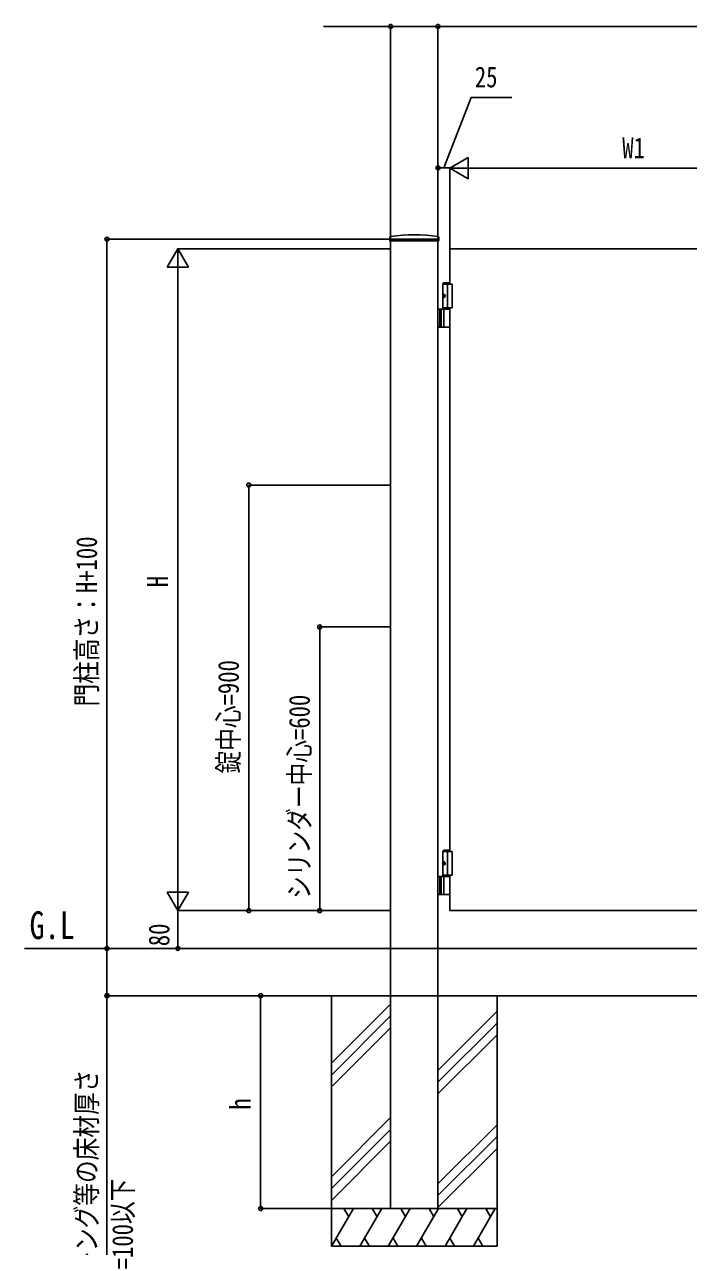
# Model space of a CAD drawing. Units: millimetres, scale not verified. Extents: x -4205 to 4205, y -2970 to 2970.
# Drawn here: x -1537 to -132, y -984 to 1601 of the extents above; entities that cross this region are included whole.
import ezdxf
from ezdxf.enums import TextEntityAlignment as Align

# ---------------------------------------------------------------- set-up
doc = ezdxf.new("R2010")
doc.units = ezdxf.units.MM
doc.header["$LTSCALE"] = 12
for name, color, linetype in [('0-2_USER1', 3, 'Continuous'), ('0-4_YKK_A1', 4, 'Continuous'), ('0-5_YKK_D', 6, 'Continuous')]:
    doc.layers.add(name, color=color, linetype=linetype)
doc.styles.add('ＭＳ ゴシック', font='')
doc.styles.get('ＭＳ ゴシック').set_extended_font_data('MS Gothic')

msp = doc.modelspace()

# ---------------------------------------------------------------- linework, layer by layer
at = {"layer": '0-4_YKK_A1'}
for p, q in [((-763.73, 1150.69), (-764.08, 1144.03)), ((-763.58, 1143.5), (-660.38, 1143.5)), ((-761.98, 1147), (-761.98, 1143.5)), ((-761.98, -353), (-761.98, 1143.5)), ((-661.98, -353), (-661.98, 1143.5)), ((-660.23, 1150.69), (-659.88, 1144.03)), ((-649.48, 1055), (-651.48, 1053)), ((-651.48, 999), (-651.48, 1053)), ((-651.48, 1053), (-636.98, 1053)), ((-649.48, 1055), (-636.98, 1055)), ((-641.98, 1052), (-641.98, 1002)), ((-650.18, 1029.1), (-650.78, 1029.1)), ((-650.18, 1024.9), (-650.78, 1024.9)), ((-649.17, 1027.42), (-649.76, 1027.42)), ((-649.17, 1026.58), (-649.76, 1026.58)), ((-636.98, 999), (-661.98, 999)), ((-657.98, 999), (-657.98, 961)), ((-655.48, 999), (-655.48, 961)), ((-651.48, 1002), (-631.98, 1002)), ((-649.79, 962.5), (-649.79, 997.5)), ((-636.98, 1002), (-636.98, -148)), ((-661.98, 961), (-636.98, 961)), ((-649.48, -145), (-651.48, -147)), ((-651.48, -201), (-651.48, -147)), ((-651.48, -147), (-636.98, -147)), ((-649.48, -145), (-636.98, -145)), ((-641.98, -148), (-641.98, -198)), ((-650.18, -170.9), (-650.78, -170.9)), ((-650.18, -175.1), (-650.78, -175.1)), ((-649.17, -172.58), (-649.76, -172.58)), ((-649.17, -173.42), (-649.76, -173.42)), ((-636.98, -201), (-661.98, -201)), ((-657.98, -201), (-657.98, -239)), ((-655.48, -201), (-655.48, -239)), ((-651.48, -198), (-631.98, -198)), ((-649.79, -237.5), (-649.79, -202.5)), ((-636.98, -198), (-636.98, -273)), ((-661.98, -239), (-636.98, -239)), ((163.02, -273), (-636.98, -273)), ((1544.02, -353), (-1536.57, -353)), ((-761.98, -353), (-761.98, -903)), ((-661.98, -353), (-661.98, -903)), ((1544.02, -453), (-1147.71, -453)), ((-886.98, -453), (-886.98, -983)), ((-536.98, -453), (-536.98, -983)), ((-761.98, -470.79), (-886.98, -595.79)), ((-536.98, -485.79), (-661.98, -610.79)), ((-761.98, -495.79), (-886.98, -620.79)), ((-536.98, -510.79), (-661.98, -635.79)), ((-761.98, -520.79), (-886.98, -645.79)), ((-536.98, -535.79), (-661.98, -660.79)), ((-761.98, -710.79), (-886.98, -835.79)), ((-761.98, -735.79), (-886.98, -860.79)), ((-536.98, -725.79), (-661.98, -850.79)), ((-761.98, -760.79), (-886.98, -885.79)), ((-536.98, -750.79), (-661.98, -875.79)), ((-536.98, -775.79), (-661.98, -900.79)), ((-886.98, -903), (-536.98, -903)), ((-840.79, -903), (-886.98, -983)), ((-860.79, -903), (-850.79, -920.32)), ((-780.79, -903), (-826.98, -983)), ((-800.79, -903), (-790.79, -920.32)), ((-720.79, -903), (-766.98, -983)), ((-761.98, -903), (-661.98, -903)), ((-740.79, -903), (-730.79, -920.32)), ((-660.79, -903), (-706.98, -983)), ((-680.79, -903), (-670.79, -920.32)), ((-600.79, -903), (-646.98, -983)), ((-620.79, -903), (-610.79, -920.32)), ((-540.79, -903), (-586.98, -983)), ((-560.79, -903), (-550.79, -920.32)), ((-876.98, -965.68), (-866.98, -983)), ((-816.98, -965.68), (-806.98, -983)), ((-756.98, -965.68), (-746.98, -983)), ((-696.98, -965.68), (-686.98, -983)), ((-636.98, -965.68), (-626.98, -983)), ((-576.98, -965.68), (-566.98, -983)), ((-886.98, -983), (-536.98, -983))]:
    msp.add_line(p, q, dxfattribs=at)
for points in [[(-761.98, 1147), (-661.98, 1147), (-661.98, 1143.5)], [(163.02, 1127), (-636.98, 1127), (-636.98, 1052)], [(-651.48, 1052), (-631.98, 1052), (-631.98, 1002)], [(-650.89, 1028.26), (-650.92, 1028.1), (-650.96, 1027.94), (-651.03, 1027.79), (-651.11, 1027.67), (-651.21, 1027.56), (-651.27, 1027.51)], [(-651.27, 1026.49), (-651.21, 1026.44), (-651.11, 1026.33), (-651.03, 1026.21), (-650.96, 1026.06), (-650.92, 1025.9), (-650.89, 1025.74)], [(-649.76, 1027.42), (-649.87, 1027.44), (-649.98, 1027.48), (-650.08, 1027.56), (-650.17, 1027.67), (-650.24, 1027.79), (-650.28, 1027.94), (-650.3, 1028.1), (-650.3, 1028.26)], [(-650.3, 1025.74), (-650.3, 1025.9), (-650.28, 1026.06), (-650.24, 1026.21), (-650.17, 1026.33), (-650.08, 1026.44), (-649.98, 1026.52), (-649.87, 1026.56), (-649.76, 1026.58)], [(-651.48, -148), (-631.98, -148), (-631.98, -198)], [(-650.89, -171.74), (-650.92, -171.9), (-650.96, -172.06), (-651.03, -172.21), (-651.11, -172.33), (-651.21, -172.44), (-651.27, -172.49)], [(-651.27, -173.51), (-651.21, -173.56), (-651.11, -173.67), (-651.03, -173.79), (-650.96, -173.94), (-650.92, -174.1), (-650.89, -174.26)], [(-649.76, -172.58), (-649.87, -172.56), (-649.98, -172.52), (-650.08, -172.44), (-650.17, -172.33), (-650.24, -172.21), (-650.28, -172.06), (-650.3, -171.9), (-650.3, -171.74)], [(-650.3, -174.26), (-650.3, -174.1), (-650.28, -173.94), (-650.24, -173.79), (-650.17, -173.67), (-650.08, -173.56), (-649.98, -173.48), (-649.87, -173.44), (-649.76, -173.42)]]:
    msp.add_lwpolyline(points, dxfattribs=at)
for centre, radius, start, end in [((-763.58, 1144), 0.5, 177, 270), ((-761.73, 1150.58), 2, 99.00123, 177), ((-711.98, 836.5), 320, 80.99877, 99.00123), ((-662.23, 1150.58), 2, 3, 80.99877), ((-660.38, 1144), 0.5, 270, 3), ((-648.29, 997.5), 1.5, 90, 180), ((-648.29, 962.5), 1.5, 180, 270), ((-648.29, -202.5), 1.5, 90, 180), ((-648.29, -237.5), 1.5, 180, 270)]:
    msp.add_arc(centre, radius, start, end, dxfattribs=at)
for centre in [(-648.82, 1027), (-648.82, -173)]:
    msp.add_ellipse(centre, major_axis=(0, -3.5), ratio=0.707107, dxfattribs=at)
for centre, start_param, end_param in [((-644.59, 1027), 1.3352921, 1.4303349), ((-644.59, 1027), 1.7112577, 1.8063006), ((-644, 1027), 1.3352921, 1.4303349), ((-644, 1027), 1.7112577, 1.8063006), ((-642.81, 1027), 1.5241127, 1.6174799), ((-644.59, -173), 1.3352921, 1.4303349), ((-644.59, -173), 1.7112577, 1.8063006), ((-644, -173), 1.3352921, 1.4303349), ((-644, -173), 1.7112577, 1.8063006), ((-642.81, -173), 1.5241127, 1.6174799)]:
    msp.add_ellipse(centre, major_axis=(0, 9), ratio=0.707107, start_param=start_param, end_param=end_param, dxfattribs=at)
at = {"layer": '0-5_YKK_D'}
for p, q in [((-761.98, 1148), (-761.98, 1598)), ((-661.98, 1148), (-661.98, 1598)), ((-661.98, 1148), (-661.98, 1598)), ((-661.98, 1597), (994.02, 1597)), ((-636.98, 1297), (-598.01, 1319.5)), ((-598.01, 1274.5), (-598.01, 1319.5)), ((-661.98, 1148), (-661.98, 1299)), ((-636.98, 1298), (-661.98, 1298)), ((-636.98, 1128), (-636.98, 1299)), ((-636.98, 1128), (-636.98, 1298)), ((-636.98, 1297), (-598.01, 1274.5)), ((-636.98, 1297), (-559.04, 1297)), ((-591.98, 1297), (118.02, 1297)), ((-762.98, 1147), (-1362.98, 1147)), ((-1361.98, 1147), (-1361.98, -353)), ((-1211.98, 1127), (-1234.48, 1088.03)), ((-762.98, 1127), (-1212.98, 1127)), ((-1211.98, 1127), (-1189.48, 1088.03)), ((-1211.98, 1127), (-1211.98, 1049.06)), ((-1234.48, 1088.03), (-1189.48, 1088.03)), ((-1211.98, 1082), (-1211.98, -228)), ((-762.98, 627), (-1062.98, 627)), ((-1061.98, 627), (-1061.98, -273)), ((-762.98, 327), (-912.98, 327)), ((-911.98, 327), (-911.98, -273)), ((-1211.98, -273), (-1211.98, -195.06)), ((-1211.98, -273), (-1234.48, -234.03)), ((-1189.48, -234.03), (-1234.48, -234.03)), ((-1211.98, -273), (-1189.48, -234.03)), ((-762.98, -273), (-1212.98, -273)), ((-762.98, -273), (-1212.98, -273)), ((-1211.98, -273), (-1211.98, -353)), ((-762.98, -273), (-1062.98, -273)), ((-762.98, -273), (-912.98, -273)), ((-937.7, -353), (-1362.98, -353)), ((-937.7, -353), (-1212.98, -353)), ((-1148.71, -453), (-1362.98, -453)), ((-887.98, -453), (-1037.98, -453)), ((-1036.98, -903), (-1036.98, -453)), ((-887.98, -903), (-1037.98, -903))]:
    msp.add_line(p, q, dxfattribs=at)
for points in [[(-661.98, 1597), (-761.98, 1597), (-903.78, 1597)], [(-649.48, 1298), (-591.93, 1447), (-505.53, 1447)], [(-1361.98, -353), (-1361.98, -453), (-1361.98, -1337.2)]]:
    msp.add_lwpolyline(points, dxfattribs=at)
for centre in [(-761.98, 1597), (-661.98, 1597), (-661.98, 1597), (-661.98, 1298), (-1361.98, 1147), (-1061.98, 627), (-911.98, 327), (-1061.98, -273), (-911.98, -273), (-1361.98, -353), (-1361.98, -353), (-1211.98, -353), (-1361.98, -453), (-1036.98, -453), (-1036.98, -903)]:
    msp.add_circle(centre, 4.25, dxfattribs=at)

# ---------------------------------------------------------------- texts
at = {"layer": '0-2_USER1', "style": 'ＭＳ ゴシック', "width": 0.8}
msp.add_text('G.L', height=58.65, dxfattribs=at).set_placement((-1525.8, -350.73), align=Align.BOTTOM_LEFT)
at = {"layer": '0-5_YKK_D', "style": 'ＭＳ ゴシック', "width": 0.8}
for s, p in [('25', (-583.93, 1455)), ('W1', (-272.18, 1305))]:
    msp.add_text(s, height=43.99, dxfattribs=at).set_placement(p, align=Align.BOTTOM_LEFT)
for s, p in [('門柱高さ：H+100', (-1369.98, 158.6)), ('H', (-1219.98, 411)), ('錠中心=900', (-1069.98, 17)), ('シリンダー中心=600', (-919.98, -248.2)), ('80', (-1216.82, -348.2)), ('インターロッキング等の床材厚さ', (-1369.98, -1329.2)), ('h', (-1044.98, -694)), ('=100以下', (-1293.98, -1031.6))]:
    msp.add_text(s, height=43.99, rotation=90, dxfattribs=at).set_placement(p, align=Align.BOTTOM_LEFT)

doc.saveas('drawing.dxf')
